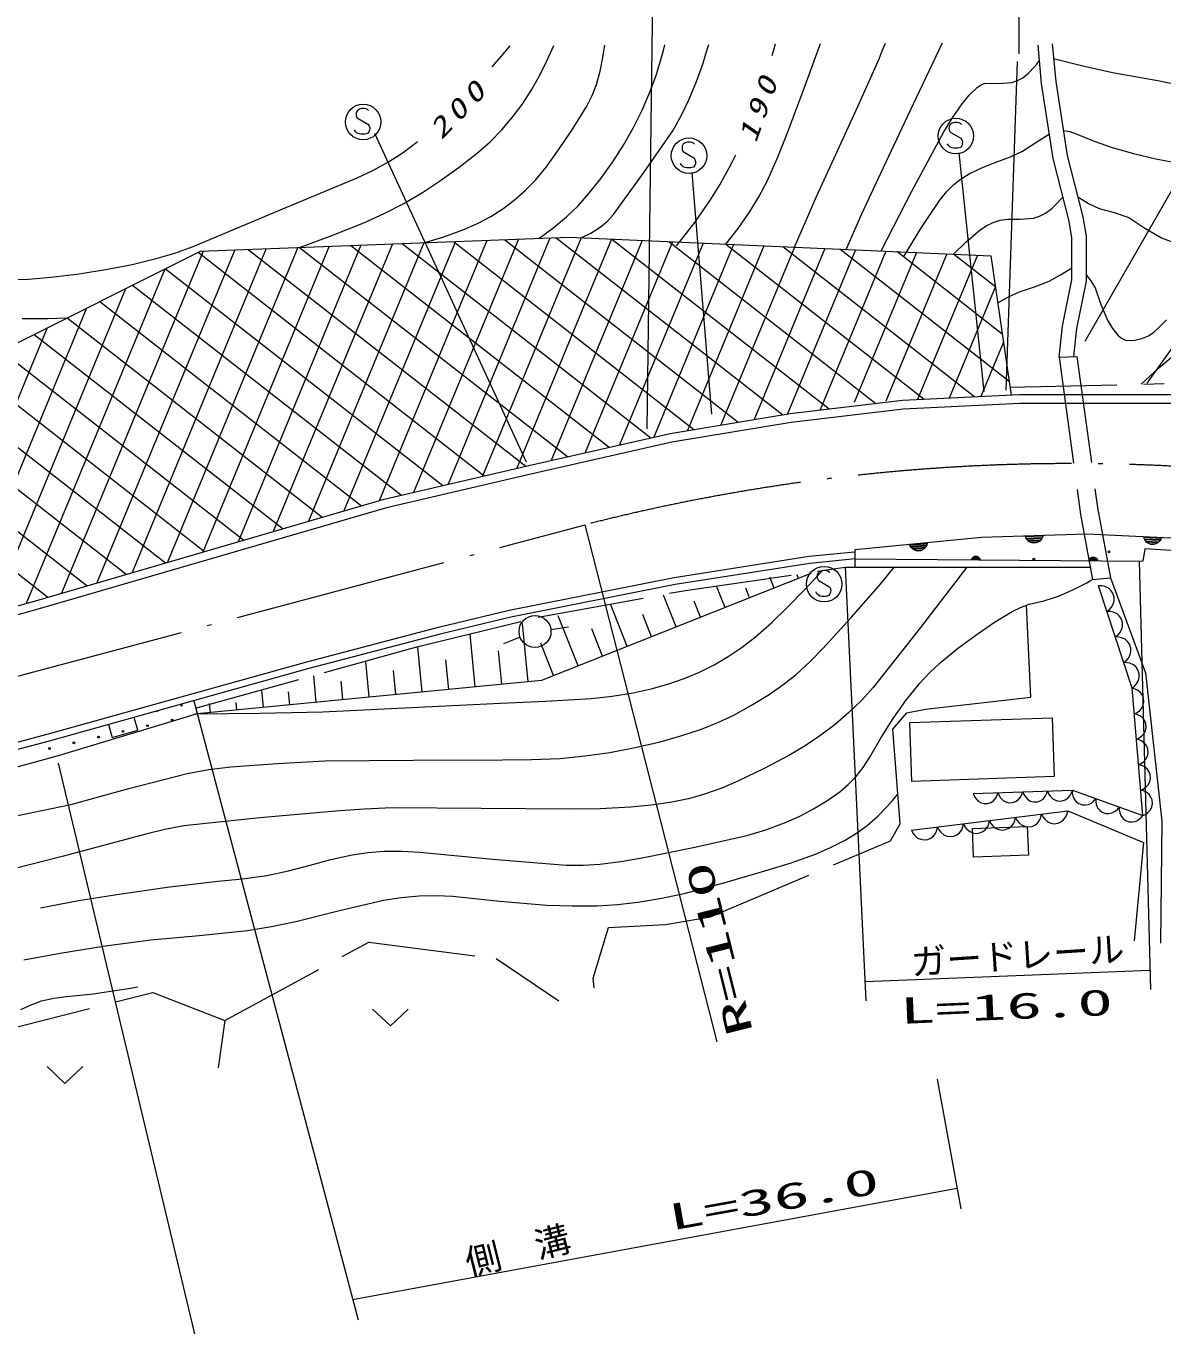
# Model space of a CAD drawing. Units: millimetres, scale not verified. Extents: x 63972 to 703972, y 2520 to 362520.
# Drawn here: x 411724 to 475530, y 242102 to 315056 of the extents above; entities that cross this region are included whole.
import ezdxf
from ezdxf.enums import TextEntityAlignment as Align

# ---------------------------------------------------------------- set-up
doc = ezdxf.new("R2010")
doc.units = ezdxf.units.MM
doc.header["$LTSCALE"] = 1000
doc.linetypes.add('DASHED', pattern=[7.5, 6, -1.5])
doc.linetypes.add('LONG_DASHED_DOTTED', pattern=[15.25, 12, -1.5, 0.25, -1.5])
for name, color, linetype, lineweight in [('S-BGD', 7, 'Continuous', 13), ('S-BGD-HTXT', 6, 'Continuous', 13), ('S-BMK', 2, 'LONG_DASHED_DOTTED', 13)]:
    doc.layers.add(name, color=color, linetype=linetype, lineweight=lineweight)
doc.styles.add('ＭＳ ゴシック', font='')
doc.styles.get('ＭＳ ゴシック').set_extended_font_data('MS Gothic')

# ---------------------------------------------------------------- blocks, each defined once
blk = doc.blocks.new('BUHIN1')
at = {"color": 7, "linetype": 'Continuous', "lineweight": 13}
blk.add_lwpolyline([(-696, -24), (-638, -182), (-550, -315), (-409, -463), (-253, -541), (-88, -588), (128, -581), (289, -523), (440, -434), (570, -277), (645, -138), (696, 24)], dxfattribs=at)
blk = doc.blocks.new('BUHIN2')
at = {"color": 7, "linetype": 'Continuous', "lineweight": 13}
blk.add_lwpolyline([(-658, 238), (-664, 69), (-631, -88), (-555, -279), (-439, -411), (-302, -516), (-98, -590), (74, -596), (248, -570), (429, -471), (551, -370), (658, -238)], dxfattribs=at)
blk = doc.blocks.new('BUHIN3')
at = {"color": 7, "linetype": 'Continuous', "lineweight": 13}
blk.add_lwpolyline([(60, -715), (220, -647), (352, -550), (498, -397), (570, -233), (610, -60), (591, 161), (523, 325), (424, 475), (255, 601), (109, 671), (-60, 715)], dxfattribs=at)
blk = doc.blocks.new('BUHIN4')
at = {"color": 7, "linetype": 'Continuous', "lineweight": 13}
blk.add_lwpolyline([(235, -719), (383, -611), (495, -479), (607, -287), (642, -101), (641, 86), (568, 309), (459, 460), (321, 590), (116, 679), (-51, 716), (-235, 719)], dxfattribs=at)
blk = doc.blocks.new('BUHIN5')
at = {"color": 7, "linetype": 'Continuous', "lineweight": 13}
blk.add_lwpolyline([(-730, -91), (-655, -252), (-549, -383), (-387, -526), (-215, -594), (-37, -627), (190, -599), (354, -523), (504, -416), (626, -237), (693, -84), (730, 91)], dxfattribs=at)
blk = doc.blocks.new('BUHIN89')
at = {"color": 7, "linetype": 'Continuous', "lineweight": 13}
for p, q in [((-237, 33), (238, 29)), ((225, 61), (-225, 64)), ((-206, 95), (206, 92)), ((183, 124), (-180, 126)), ((-150, 157), (152, 155)), ((94, 187), (-92, 188))]:
    blk.add_line(p, q, dxfattribs=at)
blk.add_lwpolyline([(-250, 2), (-230, 59), (-200, 108), (-151, 162), (-96, 192), (-37, 210), (40, 210), (99, 191), (154, 160), (202, 105), (232, 56), (250, -2)], close=True, dxfattribs=at)
blk = doc.blocks.new('BUHIN118')
at = {"color": 7, "linetype": 'Continuous', "lineweight": 13}
blk.add_lwpolyline([(310, 645), (255, 705), (180, 740), (75, 760), (-80, 760), (-210, 725), (-320, 650), (-385, 540), (-390, 425), (-385, 350), (-345, 250), (-275, 195), (270, -120), (330, -210), (370, -335), (360, -455), (325, -550), (255, -640), (100, -685), (-130, -685), (-230, -670), (-325, -625), (-405, -550), (-475, -435)], dxfattribs=at)
blk.add_circle((0, 0), 995, dxfattribs=at)
blk = doc.blocks.new('BUHIN122')
at = {"color": 7, "linetype": 'Continuous', "lineweight": 13}
blk.add_circle((0, 0), 896, dxfattribs=at)
blk = doc.blocks.new('BUHIN124')
at = {"color": 7, "linetype": 'Continuous', "lineweight": 13}
blk.add_lwpolyline([(-1000, 475), (0, -470), (1000, 475)], dxfattribs=at)

msp = doc.modelspace()

# ---------------------------------------------------------------- linework, layer by layer
at = {"layer": 'S-BGD'}
for p, q in [((446893, 317359), (446558, 292453)), ((467448, 316001), (467448, 313498)), ((468717, 311837), (468521, 313989)), ((469318, 314061), (469511, 311934)), ((467353, 313062), (466703, 294620)), ((469369, 307630), (468717, 311837)), ((469511, 311934), (470153, 307790)), ((485033, 309671), (474628, 295009)), ((431274, 309041), (439787, 290595)), ((464065, 307937), (465484, 294536)), ((470249, 304173), (469369, 307630)), ((470153, 307790), (471033, 304338)), ((449088, 306833), (450192, 293275)), ((471033, 304338), (471212, 303261)), ((470412, 303195), (470249, 304173)), ((421520, 302422), (442201, 303199)), ((432283, 302827), (425602, 286688)), ((434052, 302893), (427582, 287264)), ((435821, 302959), (429563, 287840)), ((437590, 303026), (431543, 288417)), ((432836, 302847), (446785, 291950)), ((439359, 303092), (433479, 288886)), ((441129, 303159), (435407, 289337)), ((435717, 302956), (449206, 292417)), ((442875, 303170), (437336, 289789)), ((438597, 303064), (451697, 292829)), ((444585, 303095), (439264, 290240)), ((446296, 303020), (441189, 290682)), ((441478, 303172), (454189, 293241)), ((442201, 303199), (465877, 302164)), ((448007, 302945), (443111, 291117)), ((444596, 303094), (456791, 293567)), ((449717, 302870), (445033, 291553)), ((451428, 302796), (446955, 291989)), ((447793, 302954), (459414, 293876)), ((450991, 302815), (462133, 294110)), ((470412, 300814), (470412, 303195)), ((471212, 303261), (471212, 300735)), ((397059, 290177), (421520, 302422)), ((421668, 302428), (413721, 283230)), ((423437, 302494), (415701, 283806)), ((425206, 302561), (417681, 284382)), ((426975, 302627), (419662, 284959)), ((421389, 302357), (437444, 289814)), ((428745, 302694), (421642, 285535)), ((430514, 302760), (423622, 286111)), ((424195, 302523), (439766, 290358)), ((427076, 302631), (442105, 290889)), ((429956, 302739), (444445, 291420)), ((453139, 302721), (448849, 292358)), ((454849, 302646), (450719, 292667)), ((456560, 302571), (452588, 292977)), ((454189, 302675), (464975, 294248)), ((458271, 302496), (454461, 293293)), ((459981, 302421), (456292, 293508)), ((466891, 295110), (457387, 302535)), ((461692, 302347), (458204, 293920)), ((463403, 302272), (459981, 294006)), ((466509, 297767), (460585, 302395)), ((465113, 302197), (461758, 294092)), ((466127, 300424), (463783, 302255)), ((465877, 302164), (467001, 294346)), ((419507, 301415), (411741, 282653)), ((419549, 301436), (435121, 289270)), ((469891, 298205), (470412, 300814)), ((471212, 300735), (470682, 298081)), ((417310, 300315), (409774, 282110)), ((417709, 300515), (432798, 288726)), ((466126, 300435), (463536, 294178)), ((415113, 299215), (407805, 281559)), ((415869, 299594), (430547, 288127)), ((414029, 298673), (428348, 287487)), ((412916, 298115), (405835, 281009)), ((412190, 297752), (426148, 286847)), ((469695, 296477), (469891, 298205)), ((470682, 298081), (470503, 296503)), ((466575, 297312), (465313, 294264)), ((410350, 296831), (423949, 286206)), ((469695, 296475), (470699, 296510)), ((408510, 295910), (421749, 285566)), ((406670, 294988), (419550, 284926)), ((404830, 294067), (417350, 284286)), ((454600, 293309), (460905, 294051)), ((460905, 294051), (467475, 294369)), ((467475, 294369), (476188, 294369)), ((447875, 292197), (454600, 293309)), ((460947, 293552), (454670, 292814)), ((467487, 293869), (460947, 293552)), ((476167, 293869), (467487, 293869)), ((402990, 293146), (415151, 283646)), ((454670, 292814), (447971, 291706)), ((401150, 292225), (412958, 283001)), ((439947, 290400), (447875, 292197)), ((447971, 291706), (440059, 289913)), ((431822, 288498), (439947, 290400)), ((440059, 289913), (431949, 288014)), ((412328, 282824), (431822, 288498)), ((431949, 288014), (412465, 282344)), ((458248, 285676), (465351, 286362)), ((462278, 286002), (461333, 285911)), ((465351, 286362), (471248, 286565)), ((468776, 286418), (467827, 286385)), ((467854, 286323), (468754, 286354)), ((468718, 286290), (467896, 286262)), ((467943, 286201), (468670, 286226)), ((468613, 286162), (468008, 286141)), ((468128, 286083), (468500, 286095)), ((471248, 286565), (478650, 286199)), ((475420, 286296), (474471, 286343)), ((474493, 286280), (475392, 286235)), ((475352, 286175), (474530, 286215)), ((474572, 286151), (475299, 286115)), ((475236, 286055), (474631, 286085)), ((474746, 286017), (475118, 285999)), ((448089, 284110), (455669, 285295)), ((455669, 285295), (458217, 285543)), ((458248, 284679), (458248, 285676)), ((461364, 285851), (462260, 285938)), ((462228, 285872), (461410, 285793)), ((461460, 285735), (462185, 285805)), ((462131, 285737), (461529, 285679)), ((461652, 285628), (462022, 285664)), ((474516, 285714), (474401, 285023)), ((479397, 285389), (474516, 285714)), ((455719, 284898), (448159, 283716)), ((458256, 285145), (455719, 284898)), ((457703, 284679), (471451, 284679)), ((458248, 285145), (474401, 285023)), ((438846, 282265), (448089, 284110)), ((455766, 284331), (440647, 278330)), ((453704, 283512), (453461, 284125)), ((455079, 284058), (455003, 284249)), ((471580, 283987), (472579, 284086)), ((472579, 284086), (474546, 278766)), ((448159, 283716), (438932, 281874)), ((448207, 281330), (447496, 283120)), ((450956, 282421), (450479, 283622)), ((452330, 282967), (452114, 283511)), ((473792, 277892), (471911, 283646)), ((412465, 282344), (400017, 278862)), ((403490, 280353), (412328, 282824)), ((445458, 280239), (444535, 282564)), ((449581, 281876), (449225, 282773)), ((434866, 281317), (438846, 282265)), ((438932, 281874), (434963, 280929)), ((442709, 279149), (441596, 281952)), ((446832, 280785), (446336, 282035)), ((427488, 279378), (434866, 281317)), ((434963, 280929), (427592, 278992)), ((436932, 277971), (436647, 280922)), ((439904, 278258), (439587, 281534)), ((441182, 281197), (442173, 281332)), ((444083, 279694), (443473, 281232)), ((433960, 277683), (433718, 280190)), ((439451, 280749), (438519, 280387)), ((441334, 278603), (440610, 280429)), ((435446, 277827), (435286, 279486)), ((438418, 278115), (438237, 279983)), ((412921, 275311), (427488, 279378)), ((427592, 278992), (413026, 274925)), ((430988, 277396), (430796, 279386)), ((432474, 277539), (432344, 278888)), ((474546, 278766), (475459, 270424)), ((440647, 278330), (421329, 276461)), ((428016, 277108), (427874, 278582)), ((429502, 277252), (429402, 278291)), ((425044, 276820), (424952, 277778)), ((426530, 276964), (426460, 277693)), ((474393, 270746), (473792, 277892)), ((421136, 277189), (421329, 276461)), ((422072, 276533), (422024, 277027)), ((423558, 276677), (423518, 277096)), ((421329, 276461), (413530, 274090)), ((461328, 275961), (469317, 276236)), ((461442, 272657), (461328, 275961)), ((469317, 276236), (469431, 272932)), ((392851, 270022), (412921, 275311)), ((413026, 274925), (392947, 269634)), ((413530, 274090), (396187, 269370)), ((469431, 272932), (461442, 272657)), ((464879, 271987), (470445, 272175)), ((470445, 272175), (474393, 270746)), ((461419, 269919), (470181, 271010)), ((470181, 271010), (474428, 269233)), ((464843, 270019), (467913, 270137)), ((464905, 268407), (464843, 270019)), ((467913, 270137), (467975, 268525)), ((475459, 270424), (475396, 263593)), ((474428, 269233), (473917, 263724)), ((467975, 268525), (464905, 268407))]:
    msp.add_line(p, q, dxfattribs=at)
at = {"layer": 'S-BGD', "linetype": 'DASHED'}
for p, q in [((469695, 296475), (470901, 287638)), ((470699, 296510), (471892, 287773)), ((466938, 294785), (475602, 294988)), ((470901, 287638), (471580, 283987)), ((471885, 287820), (472579, 284086)), ((448726, 283386), (457703, 284679)), ((440458, 281874), (448726, 283386)), ((468122, 277397), (467878, 282561)), ((433655, 280220), (440458, 281874)), ((421245, 276777), (433655, 280220)), ((462194, 276725), (468122, 277397)), ((460361, 275594), (461155, 276511)), ((461155, 276511), (462194, 276725)), ((460789, 270278), (460361, 275594)), ((460239, 269330), (460789, 270278)), ((450131, 265071), (460239, 269330)), ((447610, 264640), (450131, 265071)), ((443552, 261628), (444413, 264456)), ((444413, 264456), (447610, 264640)), ((422887, 259238), (430961, 263646)), ((430961, 263646), (438107, 262718)), ((438107, 262718), (441634, 260352)), ((443613, 261074), (443552, 261628)), ((409477, 258449), (418850, 260816)), ((418850, 260816), (422887, 259238)), ((422887, 259238), (422516, 256593))]:
    msp.add_line(p, q, dxfattribs=at)
at = {"layer": 'S-BGD'}
for points in [[(427076, 302631), (428886, 303292), (430689, 304014), (431818, 304527), (432919, 305094), (433967, 305711), (434993, 306384), (436042, 307136), (437063, 307943), (437766, 308565), (438427, 309232), (439015, 309914), (439562, 310643), (440077, 311431), (440544, 312257), (440961, 313098), (441347, 313966)], [(434052, 302893), (435180, 303233), (436288, 303631), (437055, 303973), (437803, 304374), (438478, 304803), (439117, 305282), (439734, 305820), (440308, 306402), (440917, 307138), (441485, 307919), (442366, 309224), (443197, 310562), (443493, 311157), (443732, 311772), (443942, 312514), (444098, 313287), (444153, 313635), (444202, 313985)], [(437885, 312774), (438387, 313354), (438900, 313949)], [(440495, 303135), (441292, 303715), (442050, 304342), (442703, 304973), (443314, 305648), (444009, 306516), (444661, 307428), (445264, 308371), (445821, 309354), (446306, 310331), (446736, 311334), (447101, 312339), (447412, 313371), (447498, 313689), (447580, 314007)], [(442875, 303170), (443427, 303439), (443950, 303762), (444338, 304093), (444695, 304479), (446398, 306832), (448021, 309175), (448508, 310044), (448945, 310946), (449360, 311947), (449721, 312976), (449883, 313499), (450035, 314024)], [(450991, 302815), (451684, 303690), (452333, 304608), (452847, 305465), (453309, 306353), (453895, 307650), (454426, 308968), (455367, 311513), (456304, 314066)], [(453598, 313397), (453695, 313718), (453794, 314049)], [(454849, 302646), (456081, 305481), (457369, 308293), (458507, 310741), (459594, 313222), (459774, 313656), (459951, 314090)], [(457759, 302519), (458629, 304515), (459553, 306484), (461342, 310297), (463148, 314112)], [(459708, 302433), (461443, 305790), (463228, 309110), (463712, 309900), (464263, 310682), (464657, 311168), (465096, 311613), (465318, 311757), (465559, 311840), (466299, 311834), (467043, 311890), (467358, 311989), (467656, 312147), (467986, 312407), (468287, 312720), (468446, 312912), (468601, 313112)], [(469393, 313229), (471029, 312815), (472688, 312456), (475236, 311990), (477772, 311465)], [(460963, 302081), (461949, 303685), (463000, 305279), (463378, 305745), (463797, 306165), (464209, 306485), (464658, 306757), (465441, 307125), (466261, 307444), (466965, 307710), (467640, 308029), (468394, 308519), (469157, 308997)], [(469936, 309195), (470293, 309133), (470649, 309009), (471669, 308588), (472673, 308238), (473884, 307895), (475137, 307603), (476608, 307316)], [(410620, 300816), (411867, 300855), (413112, 300954), (414702, 301151), (416296, 301410), (417673, 301680), (419032, 302008), (420074, 302316), (421097, 302682), (425687, 304617), (430304, 306529), (431195, 306954), (432059, 307432), (432881, 307964), (433670, 308547), (433686, 308559), (433702, 308572)], [(448238, 302717), (449197, 303962), (450105, 305239), (450669, 306144), (451186, 307089), (451370, 307454), (451551, 307833)], [(463783, 302255), (464489, 302943), (465244, 303594), (465606, 303838), (466008, 304036), (466390, 304156), (466796, 304219), (467521, 304214), (468255, 304271), (468602, 304380), (468934, 304549), (469289, 304814), (469606, 305126), (469761, 305293), (469921, 305463)], [(470742, 305478), (471351, 305104), (471946, 304806), (472789, 304585), (473614, 304305), (474516, 303710), (475449, 303168), (479159, 301762)], [(466256, 299525), (466859, 299859), (467485, 300138), (468327, 300412), (469145, 300742), (469777, 301101), (470412, 301481)], [(471212, 301090), (471489, 300750), (471719, 300371), (472047, 299427), (472431, 298504), (472694, 298086), (473014, 297692), (473199, 297537), (473417, 297432), (473680, 297399), (473955, 297427), (474344, 297522), (474712, 297674), (475023, 297879), (475299, 298134), (475720, 298559)], [(411507, 298638), (412963, 298647), (413491, 298659), (414030, 298673)], [(474314, 294958), (475296, 295864), (476324, 296730)], [(464523, 284679), (461922, 281297), (459261, 277938), (458606, 277213), (457899, 276522), (457133, 275864), (456328, 275251), (455448, 274661), (454537, 274123), (453141, 273382), (451707, 272689), (450772, 272287), (449808, 271939), (448894, 271687), (447964, 271492), (446813, 271321), (445654, 271210), (443954, 271125), (442256, 271101), (437274, 271145), (432282, 271174), (430697, 271112), (429116, 270991), (424848, 270611), (420581, 270171), (419511, 269972), (418444, 269712), (413828, 268469), (409194, 267285)], [(410988, 270692), (414234, 271375), (417495, 272271), (420775, 273109), (421985, 273323), (423214, 273479), (425843, 273674), (428485, 273810), (433472, 273851), (438467, 273875), (440084, 273886), (441699, 273956), (443087, 274095), (444480, 274295), (445902, 274562), (447313, 274889), (448479, 275214), (449635, 275599), (450544, 275964), (451438, 276388), (452440, 276933), (453423, 277536), (454205, 278075), (454949, 278662), (455731, 279387), (456478, 280163), (458034, 281853), (459551, 283590), (459996, 284129), (460443, 284679)], [(412536, 265570), (414676, 265976), (416826, 266323), (419654, 266721), (422489, 267059), (423874, 267187), (425248, 267375), (426455, 267640), (427662, 267967), (428833, 268282), (430026, 268540), (430914, 268671), (431819, 268743), (432816, 268752), (433826, 268700), (437927, 268305), (442039, 267970), (442986, 267965), (443928, 268021), (445112, 268172), (446303, 268384), (449251, 268978), (452178, 269628), (453236, 269953), (454285, 270338), (455107, 270698), (455911, 271117), (456662, 271573), (457392, 272087), (457868, 272482), (458299, 272919), (458706, 273445), (459072, 274017), (459706, 275126), (460389, 276198), (461106, 277197), (461878, 278169), (462428, 278762), (463018, 279312), (463999, 280116), (465018, 280873), (466024, 281559), (467070, 282197), (467534, 282430), (468020, 282604), (468844, 282802), (469661, 283060), (470467, 283406), (471256, 283811), (471414, 283896), (471580, 283987)], [(421329, 276461), (424854, 276485), (428388, 276570), (433364, 276817), (438353, 277058), (440892, 277161), (443432, 277324), (444618, 277452), (445796, 277639), (446806, 277857), (447801, 278133), (448662, 278431), (449511, 278789), (450335, 279204), (451131, 279672), (451910, 280200), (452661, 280782), (453570, 281579), (454447, 282429), (455443, 283456), (456428, 284495)], [(416358, 275856), (416560, 275133), (418005, 275537), (417803, 276259)], [(411609, 262659), (413644, 263019), (416177, 263429), (418729, 263781), (421446, 264010), (424158, 264299), (425509, 264520), (426858, 264803), (429316, 265425), (431793, 265990), (432783, 266143), (433788, 266237), (434735, 266260), (435680, 266223), (438317, 265943), (440958, 265723), (442367, 265675), (443779, 265686), (444927, 265755), (446068, 265883), (447407, 266108), (448735, 266392), (450962, 266983), (453186, 267636), (454615, 268084), (456024, 268589), (456869, 268952), (457692, 269371), (458326, 269755), (458932, 270193), (459500, 270691), (460035, 271240), (460348, 271590), (460654, 271949)], [(411426, 259863), (412006, 260131), (412603, 260342), (413291, 260494), (413995, 260589), (415486, 260745), (416968, 260962), (417480, 261046), (418000, 261134)]]:
    msp.add_lwpolyline(points, dxfattribs=at)
for points in [[(462297, 286067), (462269, 285949), (462221, 285846), (462134, 285727), (462031, 285657), (461917, 285608), (461763, 285593), (461642, 285619), (461527, 285669), (461419, 285769), (461350, 285860), (461302, 285971)], [(468799, 286481), (468763, 286365), (468709, 286265), (468616, 286152), (468508, 286088), (468392, 286047), (468237, 286041), (468118, 286075), (468006, 286131), (467905, 286237), (467841, 286333), (467800, 286446)], [(475448, 286358), (475403, 286245), (475340, 286150), (475238, 286045), (475125, 285991), (475006, 285959), (474851, 285967), (474735, 286010), (474628, 286075), (474536, 286190), (474481, 286290), (474450, 286407)]]:
    msp.add_lwpolyline(points, close=True, dxfattribs=at)
for centre in [(472500, 285546), (468277, 285138), (418546, 275791), (419924, 276111), (415791, 275151), (417169, 275471), (413036, 274512), (414413, 274831)]:
    msp.add_circle(centre, 49.8, dxfattribs=at)
for centre, start, end in [((419075, 276640), 225.62794, 345.56644), ((420452, 276960), 146.91903, 64.27535), ((421301, 276431), 60.5651, 172.69504)]:
    msp.add_arc(centre, 49.8, start, end, dxfattribs=at)
at = {"layer": 'S-BGD-HTXT'}
for p, q in [((471160, 297374), (483930, 319603)), ((450510, 258050), (443101, 287067)), ((457703, 284679), (458860, 260345)), ((474189, 285024), (474822, 260991)), ((421136, 277189), (430357, 242450)), ((413527, 273692), (421436, 240553)), ((458808, 261429), (474794, 262077)), ((462855, 255950), (464188, 248676)), ((430055, 243590), (463976, 249832))]:
    msp.add_line(p, q, dxfattribs=at)
at = {"layer": 'S-BMK'}
msp.add_line((394116, 274007), (443101, 287067), dxfattribs=at)
msp.add_arc((470380, 180375), 110124, 66.18763, 104.34229, dxfattribs=at)

# ---------------------------------------------------------------- block references
at = {"layer": 'S-BGD'}
for name, p in [('BUHIN118', (430643, 309671)), ('BUHIN118', (463908, 308883)), ('BUHIN118', (448931, 307779)), ('BUHIN89', (465027, 285093)), ('BUHIN118', (456516, 283731)), ('BUHIN89', (471614, 285044)), ('BUHIN4', (472146, 282926)), ('BUHIN122', (440290, 281075)), ('BUHIN4', (472616, 281488)), ('BUHIN4', (473086, 280049)), ('BUHIN4', (473557, 278611)), ('BUHIN3', (473852, 277177)), ('BUHIN3', (473972, 275748)), ('BUHIN3', (474092, 274319)), ('BUHIN3', (474213, 272890)), ('BUHIN1', (468357, 272105)), ('BUHIN1', (469749, 272152)), ('BUHIN2', (471103, 271937)), ('BUHIN3', (474333, 271461)), ('BUHIN1', (465574, 272011)), ('BUHIN1', (466966, 272058)), ('BUHIN2', (472419, 271461)), ('BUHIN5', (467991, 270737)), ('BUHIN5', (469451, 270919)), ('BUHIN2', (473735, 270984)), ('BUHIN5', (462149, 270010)), ('BUHIN5', (463609, 270192)), ('BUHIN5', (465070, 270373)), ('BUHIN5', (466530, 270555)), ('BUHIN124', (432176, 259409)), ('BUHIN124', (413909, 256189))]:
    msp.add_blockref(name, p, dxfattribs=at)

# ---------------------------------------------------------------- texts
at = {"layer": 'S-BGD', "char_height": 1100, "attachment_point": 7, "style": 'ＭＳ ゴシック'}
for s, insert, rotation in [('\\T1.33;\\W1.35;\\Q15;190', (452704, 308447), 70.2), ('\\T1.33;\\W1.35;\\Q15;200', (435046, 308618), 45.9)]:
    msp.add_mtext(s, dxfattribs=dict(at, insert=insert, rotation=rotation))
at = {"layer": 'S-BGD-HTXT', "style": 'ＭＳ ゴシック', "width": 2}
for s, rotation, p in [('R=110', 104, (452952, 258704)), ('L=16.0', 2.4, (460809, 258615)), ('L=36.0', 10.2, (448001, 247020))]:
    msp.add_text(s, height=1466, rotation=rotation, dxfattribs=at).set_placement(p, align=Align.BOTTOM_LEFT)
at = {"layer": 'S-BGD-HTXT', "style": 'ＭＳ ゴシック'}
msp.add_text('ガードレール', height=1466, rotation=3.7, dxfattribs=at).set_placement((461459, 261342), align=Align.BOTTOM_LEFT)
at = {"layer": 'S-BGD-HTXT', "insert": (436627, 244745), "char_height": 1466, "attachment_point": 7, "rotation": 14, "style": 'ＭＳ ゴシック'}
msp.add_mtext('\\T2;側溝', dxfattribs=at)

doc.saveas('drawing.dxf')
